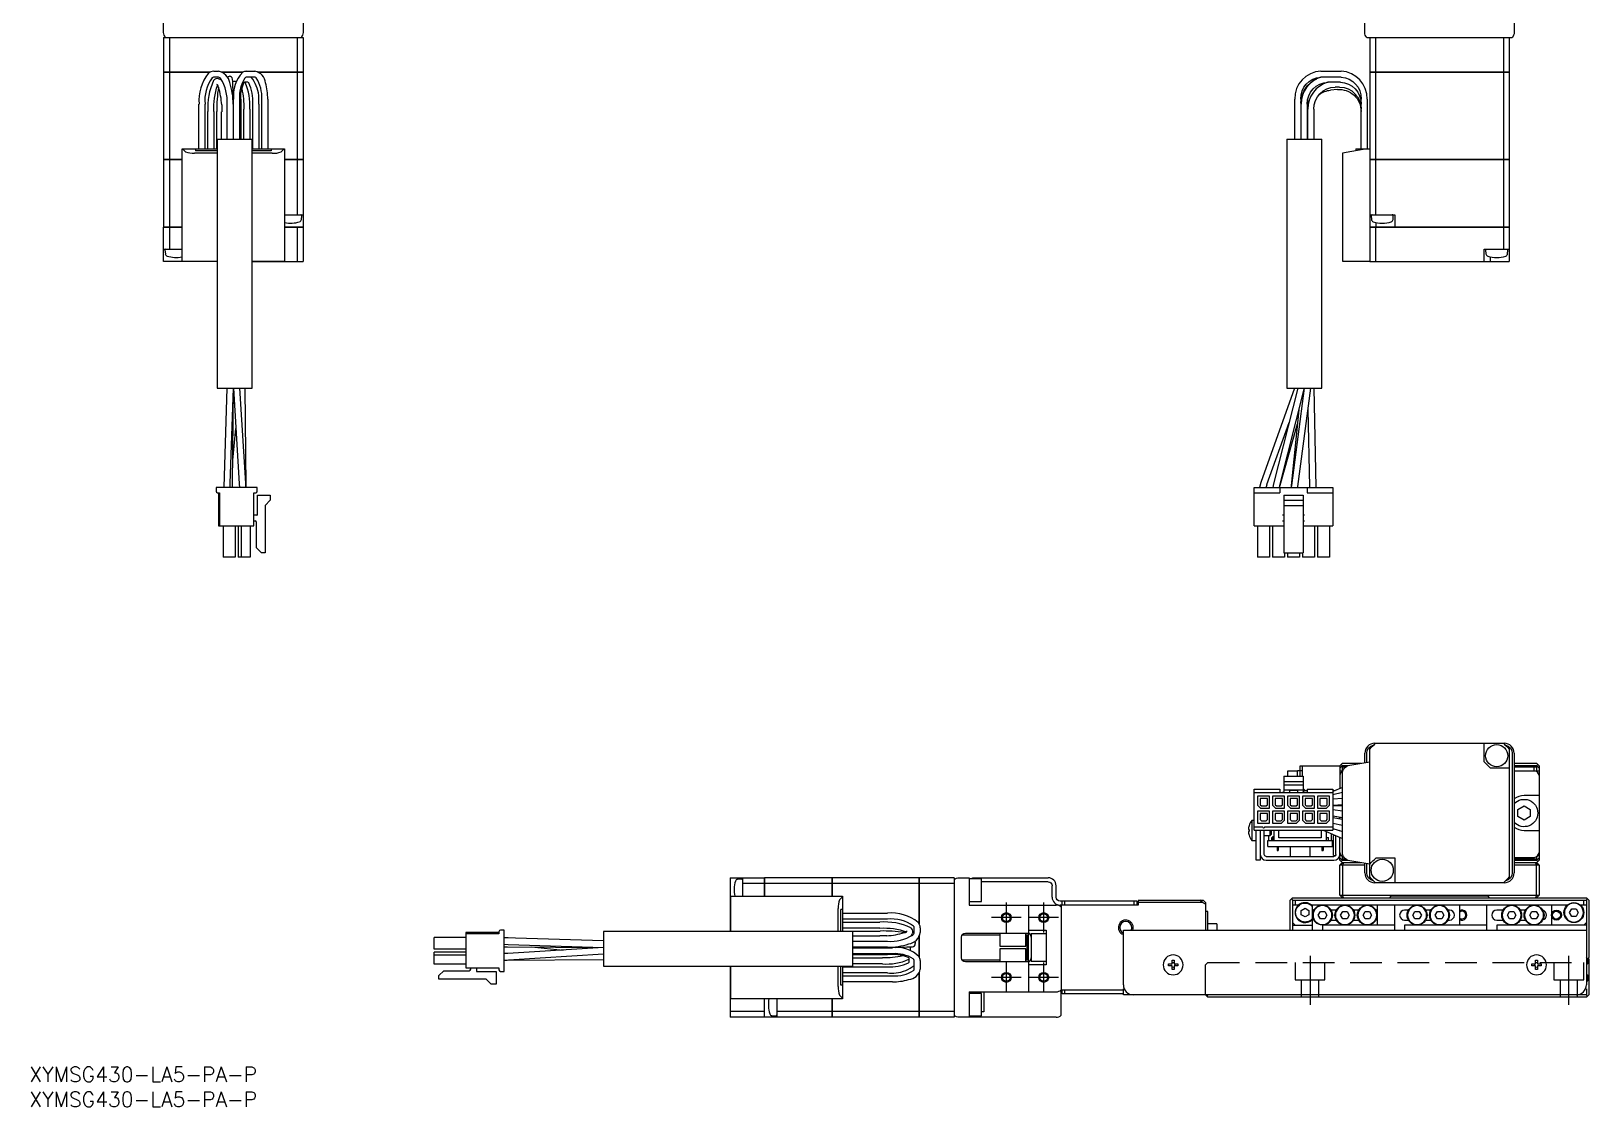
# Model space of a CAD drawing. Extents: x 0 to 695, y -8 to 427.
# Drawn here: x 0.4 to 313.3, y -8 to 208 of the extents above; entities that cross this region are included whole.
import ezdxf

# ---------------------------------------------------------------- set-up
doc = ezdxf.new("R2010")
doc.units = 0
doc.header["$LTSCALE"] = 0.5
doc.linetypes.add('CENTER', pattern=[50.8, 31.75, -6.35, 6.35, -6.35])
doc.linetypes.add('DASHED', pattern=[19.05, 12.7, -6.35])
for name, color, linetype in [('MSM_CENTER', 1, 'CENTER'), ('MSM_CONTINUOUS', 7, 'CONTINUOUS'), ('MSM_DASHED', 4, 'DASHED'), ('MSM_NARROW', 5, 'CONTINUOUS'), ('MSM_PART_NUMBER', 7, 'CONTINUOUS')]:
    doc.layers.add(name, color=color, linetype=linetype)
doc.styles.get("Standard").update_dxf_attribs({"font": 'txt.shx', "height": 1, "bigfont": 'bigfont.shx'})

msp = doc.modelspace()

# ---------------------------------------------------------------- linework, layer by layer
at = {"layer": 'MSM_CENTER'}
for p, q in [((196.27, 27), (196.27, 33)), ((203.77, 27), (203.77, 33)), ((199.27, 30), (193.27, 30)), ((206.77, 30), (200.77, 30)), ((257.27, 22.3), (257.27, 12.5)), ((309.27, 12.5), (309.27, 22.3)), ((196.27, 15), (196.27, 21)), ((203.77, 15), (203.77, 21)), ((199.27, 18), (193.27, 18)), ((206.77, 18), (200.77, 18))]:
    msp.add_line(p, q, dxfattribs=at)
at = {"layer": 'MSM_CONTINUOUS'}
for p, q in [((27, 207.74), (27, 227.24)), ((268.27, 207.74), (268.27, 221.74)), ((298.27, 221.74), (298.27, 207.74)), ((55, 209.74), (55, 207.74)), ((27, 206.74), (27, 199.75)), ((27, 206.74), (55, 206.74)), ((28.15, 206.74), (28.15, 199.75)), ((53.85, 206.74), (53.85, 199.75)), ((55, 206.74), (55, 199.75)), ((268.66, 206.74), (297.89, 206.74)), ((269.27, 206.74), (269.27, 199.75)), ((270.43, 206.74), (270.43, 199.75)), ((296.12, 206.74), (296.12, 199.75)), ((297.27, 206.74), (297.27, 199.75)), ((36.29, 199.75), (27, 199.75)), ((27, 199.74), (27, 182.25)), ((27, 199.74), (36.27, 199.74)), ((27.01, 199.74), (27.01, 199.75)), ((28.15, 199.74), (28.15, 182.25)), ((28.16, 199.74), (28.16, 199.75)), ((37.05, 199.94), (38, 199.94)), ((38.02, 198.74), (37.05, 198.74)), ((37.83, 197.22), (37.67, 197.28)), ((38.04, 198.42), (38.08, 198.41)), ((38.08, 198.41), (38.28, 198.34)), ((42.9, 199.75), (38.65, 199.75)), ((38.68, 199.74), (42.88, 199.74)), ((39.83, 198.79), (40.01, 198.91)), ((40.01, 198.91), (40.21, 198.94)), ((40.87, 197.94), (40.92, 197.94)), ((40.92, 197.94), (41.33, 197.94)), ((41.33, 197.94), (41.36, 197.94)), ((41.36, 197.94), (41.59, 197.89)), ((43.94, 197.74), (43.21, 197.74)), ((43.6, 199.94), (45.35, 199.94)), ((45.35, 198.74), (43.6, 198.74)), ((55, 199.75), (45.95, 199.75)), ((45.97, 199.74), (55, 199.74)), ((53.85, 199.74), (53.85, 199.75)), ((53.85, 199.74), (53.85, 182.25)), ((54.99, 199.74), (54.99, 199.75)), ((55, 199.74), (55, 182.25)), ((259.43, 199.94), (263.52, 199.94)), ((263.52, 198.74), (259.43, 198.74)), ((259.43, 198.73), (259.46, 198.74)), ((263.36, 197.74), (260.88, 197.74)), ((269.27, 199.75), (297.27, 199.75)), ((297.27, 199.74), (269.27, 199.74)), ((269.27, 199.74), (269.27, 161.74)), ((269.28, 199.74), (269.28, 199.75)), ((270.43, 199.74), (270.43, 199.75)), ((270.43, 199.74), (270.43, 182.25)), ((296.11, 199.74), (296.11, 199.75)), ((296.12, 199.74), (296.12, 182.25)), ((297.26, 199.74), (297.26, 199.75)), ((297.27, 199.74), (297.27, 182.25)), ((41.05, 186.34), (41.05, 194.34)), ((42.25, 194.34), (42.25, 186.34)), ((42.43, 195.4), (42.5, 193.34)), ((46.7, 184.34), (46.7, 194.34)), ((47.9, 194.34), (47.9, 184.34)), ((254.22, 186.34), (254.22, 194.34)), ((255.42, 194.34), (255.42, 186.34)), ((256.88, 194.06), (256.72, 192.84)), ((256.82, 193.34), (256.88, 194.06)), ((256.88, 194.06), (256.88, 194.08)), ((256.88, 194.08), (256.88, 194.06)), ((262.76, 196.27), (261.37, 196.15)), ((263.21, 196.74), (262.33, 196.74)), ((267.52, 184.34), (267.52, 194.34)), ((268.72, 194.34), (268.72, 184.34)), ((34.1, 184.34), (34.1, 193.34)), ((35.3, 193.34), (35.3, 184.34)), ((35.9, 184.34), (35.9, 191.86)), ((37.1, 191.86), (37.1, 184.34)), ((37.7, 184.34), (37.7, 191.89)), ((38.65, 186.34), (38.65, 191.79)), ((39.75, 186.34), (39.75, 193.34)), ((40.95, 193.34), (40.95, 186.34)), ((42.5, 193.34), (42.5, 186.34)), ((43.1, 186.34), (43.1, 192.34)), ((44.3, 192.34), (44.3, 186.34)), ((44.9, 184.34), (44.9, 193.34)), ((46.1, 193.34), (46.1, 184.34)), ((255.52, 186.34), (255.52, 193.34)), ((256.72, 193.34), (256.72, 186.34)), ((256.82, 186.34), (256.82, 193.34)), ((258.02, 192.34), (258.02, 186.34)), ((267.52, 191.86), (267.52, 192.1)), ((37.77, 186.34), (44.77, 186.34)), ((37.77, 186.34), (37.77, 136.34)), ((44.77, 136.34), (44.77, 186.34)), ((252.62, 186.34), (259.62, 186.34)), ((252.62, 186.34), (252.62, 136.34)), ((259.62, 136.34), (259.62, 186.34)), ((27, 182.25), (30.7, 182.25)), ((27, 182.24), (27, 168.64)), ((30.7, 182.24), (27, 182.24)), ((27.01, 182.24), (27.01, 182.25)), ((28.15, 182.24), (28.15, 168.64)), ((28.16, 182.24), (28.16, 182.25)), ((30.7, 161.84), (30.7, 184.34)), ((30.7, 184.34), (37.77, 184.34)), ((31.41, 183.74), (30.81, 184.34)), ((37.77, 183.48), (33.18, 183.48)), ((33.4, 184.34), (33.4, 183.96)), ((37.77, 183.96), (33.4, 183.96)), ((44.77, 184.34), (51.3, 184.34)), ((48.6, 183.96), (44.77, 183.96)), ((48.82, 183.48), (44.77, 183.48)), ((48.6, 184.34), (48.6, 183.96)), ((51.19, 184.34), (50.59, 183.74)), ((51.3, 184.34), (51.3, 161.84)), ((51.3, 182.25), (55, 182.25)), ((55, 182.24), (51.3, 182.24)), ((53.85, 182.24), (53.85, 182.25)), ((53.85, 182.24), (53.85, 171.14)), ((54.99, 182.24), (54.99, 182.25)), ((55, 182.24), (55, 168.64)), ((268.67, 184.34), (263.77, 183.48)), ((263.77, 183.48), (263.77, 161.84)), ((266.47, 184.34), (266.47, 183.96)), ((266.47, 184.34), (269.27, 184.34)), ((269.27, 182.25), (297.27, 182.25)), ((297.27, 182.24), (269.27, 182.24)), ((269.28, 182.24), (269.28, 182.25)), ((270.43, 182.24), (270.43, 182.25)), ((270.43, 182.24), (270.43, 171.14)), ((296.11, 182.24), (296.11, 182.25)), ((296.12, 182.24), (296.12, 168.64)), ((297.26, 182.24), (297.26, 182.25)), ((297.27, 182.24), (297.27, 168.64)), ((51.3, 171.14), (55, 171.14)), ((54.66, 170.16), (54.73, 170.93)), ((269.27, 171.14), (274.27, 171.14)), ((269.54, 170.93), (269.61, 170.16)), ((270.52, 168.64), (270.52, 169.58)), ((273.94, 170.16), (274, 170.93)), ((274.27, 171.14), (274.27, 168.64)), ((27, 168.64), (30.7, 168.64)), ((30.7, 168.63), (27, 168.63)), ((27, 161.74), (27, 168.63)), ((27.01, 168.64), (27.01, 168.63)), ((28.15, 168.63), (28.15, 164.24)), ((28.16, 168.64), (28.16, 168.63)), ((51.3, 168.64), (55, 168.64)), ((55, 168.63), (51.3, 168.63)), ((53.85, 168.64), (53.85, 168.63)), ((53.85, 168.63), (53.85, 161.74)), ((54.99, 168.64), (54.99, 168.63)), ((55, 168.63), (55, 161.74)), ((269.27, 168.64), (297.27, 168.64)), ((297.27, 168.63), (269.27, 168.63)), ((269.28, 168.64), (269.28, 168.63)), ((270.43, 168.64), (270.43, 168.63)), ((270.43, 168.63), (270.43, 161.74)), ((296.11, 168.64), (296.11, 168.63)), ((296.12, 168.63), (296.12, 164.24)), ((297.26, 168.64), (297.26, 168.63)), ((297.27, 168.63), (297.27, 161.74)), ((27, 164.24), (30.7, 164.24)), ((27.27, 164.04), (27.34, 163.27)), ((292.27, 161.74), (292.27, 164.24)), ((292.27, 164.24), (297.27, 164.24)), ((292.54, 164.04), (292.61, 163.27)), ((296.94, 163.27), (297, 164.04)), ((37.77, 161.74), (27, 161.74)), ((30.7, 161.84), (37.77, 161.84)), ((30.75, 161.84), (30.75, 161.74)), ((44.77, 161.84), (51.3, 161.84)), ((44.77, 161.74), (55, 161.74)), ((263.77, 161.84), (269.27, 161.84)), ((269.27, 161.74), (297.27, 161.74)), ((293.52, 161.74), (293.52, 162.69)), ((37.77, 136.34), (44.77, 136.34)), ((39.7, 136.34), (39.06, 116.46)), ((40.38, 117.14), (41, 136.34)), ((40.86, 117.01), (41, 136.33)), ((41, 136.33), (42.2, 117.13)), ((43.5, 117.21), (42.3, 136.34)), ((43.55, 116.68), (43.4, 136.34)), ((254.13, 136.34), (247.4, 117.38)), ((254.8, 136.34), (249.95, 117.11)), ((251.21, 116.79), (256.09, 136.13)), ((252.62, 136.34), (259.62, 136.34)), ((256.12, 136.34), (253.52, 116.76)), ((254.81, 116.59), (257.43, 136.34)), ((258.47, 116.45), (258.07, 136.34)), ((255.03, 131.93), (253.51, 116.75)), ((256.86, 132.04), (257.17, 116.5)), ((248.62, 116.94), (253.05, 129.42)), ((251.24, 116.84), (254.75, 129.16)), ((40.89, 121.87), (41.51, 128.19)), ((37.53, 116.34), (37.53, 115.62)), ((45.81, 116.34), (37.53, 116.34)), ((39.06, 116.46), (39.05, 116.34)), ((39.08, 117.18), (39.06, 116.34)), ((40.36, 116.34), (40.38, 117.14)), ((40.85, 116.34), (40.86, 117.01)), ((42.2, 117.13), (42.24, 116.34)), ((43.54, 116.34), (43.5, 117.21)), ((43.55, 116.34), (43.55, 116.95)), ((43.55, 116.34), (43.55, 116.68)), ((45.81, 115.62), (45.81, 116.34)), ((246.02, 116.34), (261.87, 116.34)), ((246.02, 108.69), (246.02, 116.34)), ((247.4, 117.38), (247.14, 116.34)), ((247.4, 117.38), (247.14, 116.34)), ((248.46, 116.34), (248.63, 116.95)), ((249.95, 117.11), (249.81, 116.34)), ((251.12, 116.34), (251.21, 116.79)), ((251.13, 116.34), (251.24, 116.84)), ((251.22, 116.34), (251.22, 115.32)), ((253.52, 116.76), (253.48, 116.34)), ((253.51, 116.75), (253.48, 116.34)), ((254.79, 116.34), (254.81, 116.59)), ((256.68, 116.34), (256.68, 115.32)), ((257.17, 116.5), (257.17, 116.34)), ((258.47, 116.34), (258.47, 116.52)), ((258.47, 116.34), (258.47, 116.45)), ((261.87, 116.34), (261.87, 108.69)), ((37.83, 115.32), (38.24, 115.32)), ((37.99, 115.32), (37.99, 108.69)), ((38.24, 115.32), (38.24, 108.69)), ((45.1, 115.32), (45.51, 115.32)), ((45.1, 108.69), (45.1, 115.32)), ((45.85, 110.94), (45.85, 114.79)), ((45.85, 114.79), (48.38, 114.79)), ((48.38, 113.79), (47.36, 112.77)), ((47.36, 112.77), (47.36, 103.23)), ((48.38, 114.79), (48.38, 113.79)), ((246.02, 115.32), (251.22, 115.32)), ((252.02, 114.79), (255.88, 114.79)), ((252.02, 114.79), (252.02, 103.23)), ((252.02, 113.79), (255.88, 113.79)), ((252.02, 112.77), (255.88, 112.77)), ((255.88, 114.79), (255.88, 103.23)), ((256.68, 115.32), (261.87, 115.32)), ((45.7, 110.79), (45.1, 110.79)), ((45.1, 109.64), (45.38, 109.64)), ((252.02, 110.79), (251.77, 110.79)), ((251.77, 109.64), (252.02, 109.64)), ((256.13, 110.79), (255.88, 110.79)), ((255.88, 109.64), (256.13, 109.64)), ((37.99, 108.69), (45.1, 108.69)), ((38.97, 108.69), (38.97, 102.34)), ((41.37, 108.69), (41.37, 102.34)), ((41.97, 108.69), (41.97, 102.34)), ((42.57, 108.69), (42.57, 102.34)), ((44.37, 108.69), (44.37, 102.34)), ((45.66, 104.23), (45.66, 109.36)), ((246.02, 108.69), (252.02, 108.69)), ((246.75, 108.69), (246.75, 102.34)), ((249.15, 108.69), (249.15, 102.34)), ((249.75, 108.69), (249.75, 102.34)), ((255.88, 108.69), (261.87, 108.69)), ((258.15, 108.69), (258.15, 102.34)), ((258.75, 108.69), (258.75, 102.34)), ((261.15, 108.69), (261.15, 102.34)), ((46.66, 103.23), (45.66, 104.23)), ((41.37, 102.34), (38.97, 102.34)), ((44.37, 102.34), (41.97, 102.34)), ((47.36, 103.23), (46.66, 103.23)), ((249.15, 102.34), (246.75, 102.34)), ((252.15, 102.34), (249.75, 102.34)), ((252.02, 103.23), (255.88, 103.23)), ((252.15, 103.23), (252.15, 102.34)), ((252.75, 103.23), (252.75, 102.34)), ((255.15, 102.34), (252.75, 102.34)), ((255.15, 103.23), (255.15, 102.34)), ((255.75, 103.23), (255.75, 102.34)), ((258.15, 102.34), (255.75, 102.34)), ((261.15, 102.34), (258.75, 102.34)), ((268.27, 61.12), (268.27, 63)), ((268.66, 61.19), (268.66, 63)), ((269.27, 38.15), (269.27, 63.85)), ((270.27, 65), (296.27, 65)), ((292.27, 61.25), (292.27, 65)), ((297.27, 63.85), (297.27, 38.15)), ((297.89, 63), (297.89, 39)), ((298.27, 63), (298.27, 39)), ((254.77, 58.38), (254.77, 59.5)), ((254.77, 58.38), (254.77, 59.5)), ((255.27, 59.5), (254.77, 59.5)), ((255.27, 58.38), (255.27, 60.5)), ((255.27, 60.5), (263.27, 60.5)), ((255.77, 59.5), (255.27, 59.5)), ((255.77, 58.38), (255.77, 60.5)), ((263.27, 60.5), (263.77, 61)), ((263.27, 60.5), (263.27, 55.89)), ((263.77, 60.5), (263.27, 60)), ((263.27, 59.5), (263.91, 59.5)), ((263.52, 60.75), (263.77, 60.5)), ((263.77, 61), (267.57, 61)), ((264.93, 60.5), (263.77, 60.5)), ((263.77, 59.5), (263.77, 60.3)), ((263.77, 60.3), (264.55, 60.3)), ((264.27, 60.3), (264.27, 60.06)), ((265.26, 60.59), (269.27, 61.3)), ((297.27, 60), (293.52, 60)), ((298.27, 61), (302.77, 61)), ((302.77, 60.5), (298.27, 60.5)), ((298.27, 60.3), (302.77, 60.3)), ((298.27, 59.5), (302.27, 59.5)), ((302.27, 59.5), (302.27, 60.3)), ((302.27, 59.5), (303.27, 59.5)), ((302.77, 61), (303.27, 60.5)), ((302.77, 60.5), (303.02, 60.75)), ((303.27, 60), (302.77, 60.5)), ((302.77, 60.3), (302.77, 59.5)), ((303.27, 60.5), (303.27, 41.5)), ((252.02, 58.38), (252.02, 55.35)), ((252.02, 58.38), (255.88, 58.38)), ((252.02, 57.36), (255.88, 57.36)), ((252.02, 56.66), (255.88, 56.66)), ((252.77, 59.4), (252.77, 58.38)), ((254.77, 59.4), (252.77, 59.4)), ((255.88, 58.38), (255.88, 55.35)), ((263.77, 43.18), (263.77, 58.82)), ((246.02, 47.53), (246.02, 55.81)), ((246.02, 55.81), (251.22, 55.81)), ((246.02, 55.1), (261.87, 55.1)), ((246.75, 54.37), (246.75, 52.57)), ((249.15, 54.37), (246.75, 54.37)), ((247.27, 53.92), (247.27, 52.67)), ((248.74, 53.92), (247.27, 53.92)), ((248.74, 52.67), (248.74, 53.92)), ((249.15, 51.97), (249.15, 54.37)), ((249.75, 54.37), (249.75, 52.57)), ((252.15, 54.37), (249.75, 54.37)), ((250.27, 53.92), (250.27, 52.67)), ((251.74, 53.92), (250.27, 53.92)), ((251.22, 55.81), (251.22, 55.1)), ((251.74, 52.67), (251.74, 53.92)), ((252.02, 55.66), (255.88, 55.66)), ((252.15, 51.97), (252.15, 54.37)), ((252.75, 54.37), (252.75, 52.57)), ((255.15, 54.37), (252.75, 54.37)), ((253.13, 55.66), (253.13, 55.1)), ((253.13, 55.6), (254.77, 55.6)), ((253.27, 53.92), (253.27, 52.67)), ((254.74, 53.92), (253.27, 53.92)), ((254.74, 52.67), (254.74, 53.92)), ((254.77, 55.5), (254.77, 55.66)), ((254.77, 55.5), (254.77, 55.66)), ((254.77, 55.5), (254.78, 55.5)), ((254.78, 55.66), (254.78, 55.1)), ((255.15, 51.97), (255.15, 54.37)), ((255.75, 54.37), (255.75, 52.57)), ((258.15, 54.37), (255.75, 54.37)), ((256.27, 55.5), (255.88, 55.89)), ((255.88, 55.5), (256.68, 55.5)), ((256.27, 53.92), (256.27, 52.67)), ((257.74, 53.92), (256.27, 53.92)), ((256.68, 55.81), (256.68, 55.1)), ((256.68, 55.81), (261.87, 55.81)), ((257.74, 52.67), (257.74, 53.92)), ((258.15, 51.97), (258.15, 54.37)), ((258.75, 54.37), (258.75, 51.97)), ((261.15, 54.37), (258.75, 54.37)), ((259.27, 53.92), (259.27, 52.67)), ((260.74, 53.92), (259.27, 53.92)), ((260.74, 52.67), (260.74, 53.92)), ((261.15, 52.57), (261.15, 54.37)), ((263.77, 56.1), (261.87, 55.3)), ((261.87, 55.81), (261.87, 47.53)), ((261.87, 55.5), (262.35, 55.5)), ((261.87, 54.75), (263.77, 55.17)), ((263.77, 53.94), (261.87, 53.78)), ((303.27, 54.5), (300.27, 54.5)), ((246.75, 52.57), (247.35, 51.97)), ((246.75, 51.37), (246.75, 48.97)), ((249.15, 51.37), (246.75, 51.37)), ((247.27, 52.67), (247.52, 52.42)), ((247.27, 50.92), (247.27, 49.67)), ((248.74, 50.92), (247.27, 50.92)), ((247.35, 51.97), (249.15, 51.97)), ((247.52, 52.42), (248.49, 52.42)), ((248.49, 52.42), (248.74, 52.67)), ((248.74, 49.67), (248.74, 50.92)), ((249.15, 48.97), (249.15, 51.37)), ((249.75, 52.57), (250.35, 51.97)), ((249.75, 51.37), (249.75, 48.97)), ((252.15, 51.37), (249.75, 51.37)), ((250.27, 52.67), (250.52, 52.42)), ((250.27, 50.92), (250.27, 49.67)), ((251.74, 50.92), (250.27, 50.92)), ((250.35, 51.97), (252.15, 51.97)), ((250.52, 52.42), (251.49, 52.42)), ((251.49, 52.42), (251.74, 52.67)), ((251.74, 49.67), (251.74, 50.92)), ((252.15, 49.57), (252.15, 51.37)), ((252.75, 52.57), (253.35, 51.97)), ((252.75, 51.37), (252.75, 48.97)), ((255.15, 51.37), (252.75, 51.37)), ((253.27, 52.67), (253.52, 52.42)), ((253.27, 50.92), (253.27, 49.67)), ((254.74, 50.92), (253.27, 50.92)), ((253.35, 51.97), (255.15, 51.97)), ((253.52, 52.42), (254.49, 52.42)), ((254.49, 52.42), (254.74, 52.67)), ((254.74, 49.67), (254.74, 50.92)), ((255.15, 49.57), (255.15, 51.37)), ((255.75, 52.57), (256.35, 51.97)), ((255.75, 51.37), (255.75, 49.57)), ((258.15, 51.37), (255.75, 51.37)), ((256.27, 52.67), (256.52, 52.42)), ((256.27, 50.92), (256.27, 49.67)), ((257.74, 50.92), (256.27, 50.92)), ((256.35, 51.97), (258.15, 51.97)), ((256.52, 52.42), (257.49, 52.42)), ((257.49, 52.42), (257.74, 52.67)), ((257.74, 49.67), (257.74, 50.92)), ((258.15, 48.97), (258.15, 51.37)), ((258.75, 51.97), (260.55, 51.97)), ((261.15, 51.37), (258.75, 51.37)), ((258.75, 51.37), (258.75, 48.97)), ((259.27, 52.67), (259.52, 52.42)), ((259.27, 50.92), (259.27, 49.67)), ((260.74, 50.92), (259.27, 50.92)), ((259.52, 52.42), (260.49, 52.42)), ((260.49, 52.42), (260.74, 52.67)), ((261.15, 52.57), (260.55, 51.97)), ((260.74, 49.67), (260.74, 50.92)), ((261.15, 49.57), (261.15, 51.37)), ((261.87, 52.57), (263.77, 52.73)), ((263.77, 52.41), (261.87, 52.37)), ((263.77, 51.34), (261.87, 51.61)), ((261.87, 50.4), (263.77, 50.12)), ((261.87, 50.11), (263.77, 49.74)), ((263.27, 52.4), (263.27, 52.69)), ((263.27, 49.84), (263.27, 50.2)), ((299.02, 51.72), (300.27, 52.44)), ((299.02, 50.28), (299.02, 51.72)), ((300.27, 49.56), (299.02, 50.28)), ((300.27, 52.44), (301.52, 51.72)), ((301.52, 50.28), (300.27, 49.56)), ((301.52, 51.72), (301.52, 50.28)), ((244.89, 47.7), (245.02, 47.7)), ((245.02, 47.3), (244.89, 47.3)), ((245.02, 48.45), (245.02, 48.43)), ((245.02, 47.7), (245.02, 47.3)), ((245.58, 49.5), (245.58, 45.5)), ((246.02, 49.5), (245.58, 49.5)), ((246.02, 48.24), (247.8, 48.24)), ((246.02, 47.53), (261.87, 47.53)), ((246.47, 41.5), (246.47, 47.53)), ((246.75, 48.97), (249.15, 48.97)), ((247.27, 49.67), (247.52, 49.42)), ((247.27, 47.53), (247.27, 41.5)), ((247.52, 49.42), (248.49, 49.42)), ((247.8, 48.14), (247.8, 48.24)), ((248.07, 42.7), (248.07, 47.53)), ((248.1, 48.24), (261.87, 48.24)), ((248.1, 48.24), (248.1, 48.14)), ((248.49, 49.42), (248.74, 49.67)), ((249.27, 46.5), (249.27, 47.53)), ((249.47, 47.53), (249.47, 46.7)), ((249.75, 48.97), (251.55, 48.97)), ((250.02, 47.53), (250.02, 45.5)), ((250.27, 49.67), (250.52, 49.42)), ((250.52, 49.42), (251.49, 49.42)), ((251.02, 46), (251.02, 47.53)), ((251.49, 49.42), (251.74, 49.67)), ((251.55, 48.97), (252.15, 49.57)), ((252.75, 48.97), (254.55, 48.97)), ((253.27, 49.67), (253.52, 49.42)), ((253.52, 49.42), (254.49, 49.42)), ((254.49, 49.42), (254.74, 49.67)), ((254.55, 48.97), (255.15, 49.57)), ((256.35, 48.97), (255.75, 49.57)), ((256.27, 49.67), (256.52, 49.42)), ((256.35, 48.97), (258.15, 48.97)), ((256.52, 49.42), (257.49, 49.42)), ((257.49, 49.42), (257.74, 49.67)), ((258.75, 48.97), (260.55, 48.97)), ((259.27, 49.67), (259.52, 49.42)), ((259.52, 49.42), (260.49, 49.42)), ((259.52, 47.53), (259.52, 46)), ((259.92, 47.53), (263.77, 45.9)), ((260.49, 49.42), (260.74, 49.67)), ((260.52, 47.28), (260.52, 45.5)), ((260.55, 48.97), (261.15, 49.57)), ((263.77, 48.52), (261.87, 48.89)), ((261.87, 47.88), (263.77, 47.27)), ((263.76, 47.21), (263.14, 47.47)), ((263.27, 47.43), (263.27, 47.41)), ((300.27, 47.5), (303.27, 47.5)), ((245.02, 46.57), (245.02, 46.55)), ((245.58, 45.5), (246.47, 45.5)), ((248.07, 46.5), (249.27, 46.5)), ((248.77, 45.5), (261.77, 45.5)), ((248.77, 44.3), (248.77, 45.5)), ((248.77, 44.3), (261.77, 44.3)), ((249.02, 45.5), (249.02, 46.5)), ((249.27, 46.5), (249.47, 46.7)), ((249.57, 45.5), (249.57, 46.05)), ((249.57, 46.05), (249.79, 46.05)), ((249.79, 46.3), (250.02, 46.3)), ((249.79, 45.5), (249.79, 46.3)), ((250.65, 44.3), (250.65, 43.5)), ((250.9, 44.3), (250.9, 43.5)), ((259.52, 46), (251.02, 46)), ((253.27, 44.3), (253.27, 42.3)), ((257.27, 42.3), (257.27, 44.3)), ((259.65, 44.3), (259.65, 43.5)), ((259.9, 44.3), (259.9, 43.5)), ((260.52, 46.05), (260.98, 46.05)), ((260.98, 45.5), (260.98, 46.05)), ((261.52, 46.85), (261.52, 45.5)), ((261.77, 44.3), (261.77, 45.5)), ((261.97, 42.5), (261.97, 46.5)), ((262.35, 46.5), (261.97, 46.5)), ((262.47, 42.7), (262.47, 46.45)), ((263.27, 41.5), (263.27, 46.11)), ((247.27, 41.5), (246.47, 41.5)), ((248.47, 42.3), (262.07, 42.3)), ((248.47, 41.5), (262.07, 41.5)), ((250.65, 43.5), (250.9, 43.5)), ((259.65, 43.5), (259.9, 43.5)), ((261.97, 42.5), (262.42, 42.5)), ((263.27, 42.5), (263.47, 42.5)), ((263.27, 42), (263.77, 41.5)), ((263.77, 41), (263.27, 41.5)), ((263.77, 41), (263.27, 40.5)), ((263.77, 41.5), (263.52, 41.25)), ((263.77, 41.7), (263.77, 42.23)), ((264.55, 41.7), (263.77, 41.7)), ((263.77, 41.5), (264.93, 41.5)), ((267.57, 41), (263.77, 41)), ((263.98, 41), (263.77, 40.5)), ((264.27, 41.94), (264.27, 41.7)), ((269.27, 40.7), (265.26, 41.41)), ((268.27, 39), (268.27, 40.88)), ((268.66, 39), (268.66, 40.81)), ((270.52, 42), (274.27, 42)), ((274.27, 42), (274.27, 37)), ((298.27, 42.1), (302.27, 42.1)), ((302.77, 41.7), (298.27, 41.7)), ((298.27, 41.5), (302.77, 41.5)), ((302.77, 41), (298.27, 41)), ((302.27, 41.7), (302.27, 42.1)), ((302.57, 41), (302.77, 40.5)), ((302.77, 42.23), (302.77, 41.7)), ((302.77, 41.5), (303.27, 42)), ((303.02, 41.25), (302.77, 41.5)), ((303.27, 41.5), (302.77, 41)), ((303.27, 40.5), (302.77, 41)), ((303.07, 42.5), (303.27, 42.5)), ((140.77, 38), (140.77, 27.23)), ((140.77, 38), (147.66, 38)), ((143.07, 37.73), (142.3, 37.66)), ((143.27, 38), (143.27, 34.3)), ((147.66, 34.3), (147.66, 38)), ((147.67, 37.99), (147.66, 37.99)), ((147.67, 38), (147.67, 34.3)), ((161.27, 38), (147.67, 38)), ((161.27, 34.3), (161.27, 38)), ((161.27, 37.99), (161.28, 37.99)), ((161.28, 38), (161.28, 34.3)), ((178.77, 38), (161.28, 38)), ((178.77, 38), (178.77, 28.73)), ((178.77, 37.99), (178.78, 37.99)), ((185.77, 38), (178.78, 38)), ((178.78, 28.71), (178.78, 38)), ((185.77, 38), (185.77, 10)), ((186.77, 38), (188.77, 38)), ((188.77, 38), (188.77, 32.5)), ((191.27, 37.75), (188.77, 37.75)), ((189.47, 37.75), (189.47, 38)), ((189.47, 38), (204.67, 38)), ((189.97, 38), (189.97, 37.75)), ((191.27, 33.25), (191.27, 37.75)), ((268.27, 40.5), (263.27, 40.5)), ((263.27, 34.5), (263.27, 40.5)), ((263.77, 40.5), (263.77, 34.5)), ((303.27, 40.5), (298.27, 40.5)), ((302.77, 34.5), (302.77, 40.5)), ((303.27, 40.5), (303.27, 34.5)), ((147.66, 36.85), (143.27, 36.85)), ((147.67, 36.84), (147.66, 36.84)), ((161.27, 36.85), (147.67, 36.85)), ((161.27, 36.84), (161.28, 36.84)), ((178.77, 36.85), (161.28, 36.85)), ((178.77, 36.84), (178.78, 36.84)), ((185.77, 36.85), (178.78, 36.85)), ((204.67, 37.2), (191.27, 37.2)), ((205.47, 34.1), (205.47, 36.4)), ((206.27, 34.1), (206.27, 36.4)), ((263.27, 34.5), (263.77, 34)), ((263.27, 34.5), (303.27, 34.5)), ((263.98, 34), (263.77, 34.5)), ((296.27, 37), (270.27, 37)), ((302.77, 34.5), (302.57, 34)), ((303.27, 34.5), (302.77, 34)), ((140.87, 34.25), (140.77, 34.25)), ((140.87, 34.3), (140.87, 27.23)), ((140.87, 34.3), (163.37, 34.3)), ((162.51, 27.23), (162.51, 31.82)), ((162.77, 33.59), (163.37, 34.19)), ((162.99, 27.23), (162.99, 31.6)), ((163.37, 31.6), (162.99, 31.6)), ((163.37, 34.3), (163.37, 27.23)), ((188.77, 33.25), (191.27, 33.25)), ((188.77, 32.5), (206.27, 32.5)), ((200.77, 26.87), (200.77, 32.5)), ((222.47, 33.3), (207.07, 33.3)), ((222.77, 32.5), (207.07, 32.5)), ((207.27, 32.5), (207.27, 15.5)), ((207.47, 32.5), (207.47, 33.3)), ((207.97, 33.3), (207.97, 32.5)), ((221.97, 32.5), (221.97, 33.3)), ((222.47, 33.3), (222.47, 32.5)), ((222.77, 33.5), (222.77, 32.5)), ((222.77, 33.5), (235.77, 33.5)), ((235.66, 33), (222.77, 33)), ((235.66, 33), (235.16, 33.5)), ((236.27, 32.69), (235.66, 33)), ((235.77, 33.5), (236.27, 33)), ((236.27, 33), (236.27, 27.5)), ((253.27, 33.5), (253.77, 34)), ((253.27, 27.5), (253.27, 33.5)), ((253.52, 33.75), (253.77, 33.5)), ((253.77, 34), (312.77, 34)), ((253.77, 33.5), (312.77, 33.5)), ((253.77, 33.5), (253.77, 27.5)), ((254.95, 32.5), (253.77, 32.5)), ((254.27, 33.5), (254.27, 32.5)), ((255.52, 31.43), (256.27, 31.87)), ((255.52, 30.57), (255.52, 31.43)), ((256.27, 31.87), (257.02, 31.43)), ((257.02, 31.43), (257.02, 30.57)), ((308.95, 32.5), (257.6, 32.5)), ((257.77, 27.5), (257.77, 32.5)), ((262.54, 31.5), (261.51, 31.5)), ((267.04, 31.5), (266.01, 31.5)), ((270.77, 32.5), (270.77, 28.5)), ((273.27, 34), (273.57, 34.3)), ((292.97, 34.3), (273.57, 34.3)), ((274.27, 27.5), (274.27, 32.5)), ((277.04, 31.5), (276.27, 31.5)), ((281.54, 31.5), (280.51, 31.5)), ((285.27, 31.5), (285.01, 31.5)), ((287.27, 32.5), (287.27, 28.5)), ((292.77, 27.5), (292.77, 32.5)), ((292.97, 34.3), (293.27, 34)), ((296.04, 31.5), (294.77, 31.5)), ((300.54, 31.5), (299.51, 31.5)), ((305.77, 32.5), (305.77, 28.5)), ((309.41, 31), (309.84, 31.75)), ((309.84, 31.75), (310.71, 31.75)), ((310.71, 31.75), (311.14, 31)), ((312.77, 32.5), (311.6, 32.5)), ((312.27, 32.5), (312.27, 33.5)), ((313.27, 33.5), (312.77, 34)), ((312.77, 33.5), (313.02, 33.75)), ((312.77, 33.5), (312.77, 16.5)), ((313.27, 33.5), (313.27, 22)), ((163.37, 30.9), (172.37, 30.9)), ((172.37, 29.7), (163.37, 29.7)), ((163.37, 29.1), (170.89, 29.1)), ((236.77, 31.25), (236.27, 31.25)), ((236.77, 27.5), (236.77, 31.25)), ((238.57, 28.75), (236.77, 28.75)), ((238.57, 28.75), (238.57, 27.5)), ((254.27, 28.5), (253.77, 29)), ((253.77, 28.5), (257.77, 28.5)), ((256.27, 30.13), (255.52, 30.57)), ((257.02, 30.57), (256.27, 30.13)), ((258.91, 30.5), (259.34, 31.25)), ((259.34, 29.75), (258.91, 30.5)), ((259.34, 31.25), (260.21, 31.25)), ((260.21, 29.75), (259.34, 29.75)), ((274.27, 28.5), (259.77, 28.5)), ((259.77, 28.5), (259.77, 27.5)), ((260.21, 31.25), (260.64, 30.5)), ((260.64, 30.5), (260.21, 29.75)), ((261.51, 29.5), (262.54, 29.5)), ((263.41, 30.5), (263.84, 31.25)), ((263.84, 29.75), (263.41, 30.5)), ((263.84, 31.25), (264.71, 31.25)), ((264.71, 29.75), (263.84, 29.75)), ((264.71, 31.25), (265.14, 30.5)), ((265.14, 30.5), (264.71, 29.75)), ((266.01, 29.5), (267.04, 29.5)), ((267.91, 30.5), (268.34, 31.25)), ((268.34, 29.75), (267.91, 30.5)), ((268.34, 31.25), (269.21, 31.25)), ((269.21, 29.75), (268.34, 29.75)), ((269.21, 31.25), (269.64, 30.5)), ((269.64, 30.5), (269.21, 29.75)), ((276.27, 29.5), (277.04, 29.5)), ((292.77, 28.5), (276.27, 28.5)), ((276.27, 28.5), (276.27, 27.5)), ((277.91, 30.5), (278.34, 31.25)), ((278.34, 29.75), (277.91, 30.5)), ((278.34, 31.25), (279.21, 31.25)), ((279.21, 29.75), (278.34, 29.75)), ((279.21, 31.25), (279.64, 30.5)), ((279.64, 30.5), (279.21, 29.75)), ((280.51, 29.5), (281.54, 29.5)), ((282.41, 30.5), (282.84, 31.25)), ((282.84, 29.75), (282.41, 30.5)), ((282.84, 31.25), (283.71, 31.25)), ((283.71, 29.75), (282.84, 29.75)), ((283.71, 31.25), (284.14, 30.5)), ((284.14, 30.5), (283.71, 29.75)), ((285.01, 29.5), (285.27, 29.5)), ((294.77, 29.5), (296.04, 29.5)), ((312.77, 28.5), (294.77, 28.5)), ((294.77, 28.5), (294.77, 27.5)), ((296.91, 30.5), (297.34, 31.25)), ((297.34, 29.75), (296.91, 30.5)), ((297.34, 31.25), (298.21, 31.25)), ((298.21, 29.75), (297.34, 29.75)), ((298.21, 31.25), (298.64, 30.5)), ((298.64, 30.5), (298.21, 29.75)), ((299.51, 29.5), (300.54, 29.5)), ((301.41, 30.5), (301.84, 31.25)), ((301.84, 29.75), (301.41, 30.5)), ((301.84, 31.25), (302.71, 31.25)), ((302.71, 29.75), (301.84, 29.75)), ((302.71, 31.25), (303.14, 30.5)), ((303.14, 30.5), (302.71, 29.75)), ((309.84, 30.25), (309.41, 31)), ((310.71, 30.25), (309.84, 30.25)), ((311.14, 31), (310.71, 30.25)), ((312.77, 29), (312.27, 28.5)), ((81.37, 23.63), (81.37, 26.03)), ((87.72, 26.03), (81.37, 26.03)), ((87.72, 27.01), (87.72, 19.9)), ((94.35, 27.01), (87.72, 27.01)), ((94.35, 26.76), (87.72, 26.76)), ((94.35, 27.17), (94.35, 26.76)), ((95.37, 27.47), (94.65, 27.47)), ((95.37, 19.19), (95.37, 27.47)), ((95.49, 25.94), (95.37, 25.95)), ((96.21, 25.92), (95.37, 25.94)), ((115.37, 25.3), (95.49, 25.94)), ((115.37, 27.23), (115.37, 20.23)), ((165.37, 27.23), (115.37, 27.23)), ((170.89, 27.9), (163.37, 27.9)), ((163.37, 27.3), (170.92, 27.3)), ((165.37, 27.23), (165.37, 20.23)), ((165.37, 26.35), (170.82, 26.35)), ((165.37, 25.25), (172.37, 25.25)), ((170.79, 26.35), (170.84, 26.35)), ((176.25, 27.17), (176.31, 27.33)), ((177.44, 26.92), (177.36, 26.72)), ((177.45, 26.96), (177.44, 26.92)), ((177.77, 26.98), (177.77, 27.95)), ((177.81, 25.17), (177.94, 24.99)), ((178.77, 26.32), (178.77, 22.12)), ((178.78, 22.1), (178.78, 26.35)), ((178.97, 27.95), (178.97, 27)), ((187.27, 21.9), (187.27, 26.1)), ((194.97, 26.5), (187.38, 26.5)), ((188.07, 26.9), (200.47, 26.9)), ((194.97, 26.9), (194.97, 24.25)), ((200.17, 24.25), (200.17, 26.9)), ((200.47, 26.5), (200.17, 26.5)), ((200.47, 21.5), (200.47, 26.5)), ((200.67, 26.3), (200.47, 26.5)), ((200.67, 26.88), (200.67, 21.12)), ((200.68, 26.87), (200.77, 26.84)), ((200.77, 26.87), (200.68, 26.87)), ((200.77, 27.5), (204.27, 27.5)), ((201.27, 26.75), (201.27, 21.25)), ((204.27, 26.75), (201.27, 26.75)), ((204.27, 27.5), (204.27, 20.5)), ((219.77, 16.5), (219.77, 27.5)), ((219.77, 27.5), (312.77, 27.5)), ((87.72, 23.63), (81.37, 23.63)), ((81.37, 20.63), (81.37, 23.03)), ((87.72, 23.03), (81.37, 23.03)), ((87.72, 22.43), (81.37, 22.43)), ((95.37, 24.64), (96.17, 24.62)), ((95.37, 24.15), (96.04, 24.14)), ((96.15, 22.8), (95.37, 22.76)), ((96.04, 24.14), (115.35, 24)), ((115.36, 24), (96.15, 22.8)), ((96.17, 24.62), (115.37, 24)), ((96.24, 21.5), (115.37, 22.7)), ((100.89, 24.11), (107.22, 23.49)), ((172.37, 24.05), (165.37, 24.05)), ((165.37, 23.95), (173.37, 23.95)), ((173.37, 22.75), (165.37, 22.75)), ((172.37, 22.5), (165.37, 22.5)), ((174.43, 22.57), (172.37, 22.5)), ((176.97, 23.64), (176.92, 23.41)), ((176.97, 24.13), (176.97, 24.08)), ((176.97, 24.08), (176.97, 23.67)), ((176.97, 23.67), (176.97, 23.64)), ((177.94, 24.99), (177.97, 24.79)), ((194.97, 24.25), (200.17, 24.25)), ((200.17, 23.75), (194.97, 23.75)), ((194.97, 23.75), (194.97, 21.1)), ((200.17, 21.1), (200.17, 23.75)), ((313.02, 21.75), (312.77, 22)), ((313.27, 22), (312.77, 21.5)), ((87.72, 20.63), (81.37, 20.63)), ((82.26, 18.34), (83.26, 19.34)), ((83.26, 19.34), (88.39, 19.34)), ((87.72, 19.9), (94.35, 19.9)), ((88.67, 19.62), (88.67, 19.9)), ((89.82, 19.9), (89.82, 19.3)), ((89.97, 19.15), (93.82, 19.15)), ((93.82, 19.15), (93.82, 16.62)), ((94.35, 19.9), (94.35, 19.49)), ((94.65, 19.19), (95.37, 19.19)), ((95.37, 21.46), (96.24, 21.5)), ((95.37, 21.45), (95.98, 21.45)), ((95.37, 21.45), (95.71, 21.45)), ((95.71, 21.45), (115.37, 21.6)), ((115.37, 20.23), (165.37, 20.23)), ((140.77, 20.23), (140.77, 10)), ((140.87, 20.23), (140.87, 13.7)), ((162.51, 16.18), (162.51, 20.23)), ((162.99, 16.4), (162.99, 20.23)), ((163.37, 20.23), (163.37, 13.7)), ((163.37, 20.1), (172.37, 20.1)), ((172.37, 18.9), (163.37, 18.9)), ((165.37, 21.9), (171.37, 21.9)), ((171.37, 20.7), (165.37, 20.7)), ((176.77, 21.06), (176.77, 21.79)), ((177.77, 19.65), (177.77, 21.4)), ((178.77, 19.03), (178.77, 10)), ((178.78, 10), (178.78, 19.05)), ((178.97, 21.4), (178.97, 19.65)), ((187.38, 21.5), (194.97, 21.5)), ((200.47, 21.1), (188.07, 21.1)), ((200.17, 21.5), (200.47, 21.5)), ((200.47, 21.5), (200.67, 21.7)), ((200.76, 21.15), (200.68, 21.13)), ((200.77, 21.13), (200.68, 21.13)), ((200.77, 15.1), (200.77, 21.13)), ((204.27, 20.5), (200.77, 20.5)), ((201.27, 21.25), (204.27, 21.25)), ((228.84, 20.7), (229.57, 20.7)), ((229.57, 20.3), (228.84, 20.3)), ((229.57, 20.7), (229.57, 21.43)), ((229.57, 19.57), (229.57, 20.3)), ((229.97, 21.43), (229.97, 20.7)), ((229.97, 20.7), (230.7, 20.7)), ((229.97, 20.3), (229.97, 19.57)), ((230.7, 20.3), (229.97, 20.3)), ((301.84, 20.7), (302.57, 20.7)), ((302.57, 20.3), (301.84, 20.3)), ((302.57, 20.7), (302.57, 21.43)), ((302.57, 19.57), (302.57, 20.3)), ((302.97, 21.43), (302.97, 20.7)), ((302.97, 20.7), (303.7, 20.7)), ((302.97, 20.3), (302.97, 19.57)), ((303.7, 20.3), (302.97, 20.3)), ((312.77, 21.4), (312.87, 21.4)), ((313.27, 21.2), (312.77, 21.2)), ((312.77, 21), (313.27, 21)), ((312.77, 20.5), (313.27, 21)), ((313.17, 21.9), (313.17, 21.7)), ((313.17, 21.8), (313.27, 21.7)), ((313.27, 21.7), (313.27, 14.5)), ((82.26, 17.64), (82.26, 18.34)), ((91.8, 17.64), (82.26, 17.64)), ((92.82, 16.62), (91.8, 17.64)), ((93.82, 16.62), (92.82, 16.62)), ((163.37, 16.4), (162.99, 16.4)), ((163.37, 18.3), (173.37, 18.3)), ((173.37, 17.1), (163.37, 17.1)), ((219.77, 14.5), (219.77, 15.7)), ((312.77, 18.5), (313.07, 18.5)), ((312.77, 17.3), (313.07, 17.3)), ((312.77, 15.7), (312.77, 14.5)), ((313.07, 17.3), (313.07, 18.5)), ((163.37, 13.7), (140.87, 13.7)), ((147.66, 10), (147.66, 13.7)), ((147.67, 10), (147.67, 13.7)), ((150.17, 13.7), (150.17, 10)), ((161.27, 10), (161.27, 13.7)), ((161.28, 13.7), (161.28, 10)), ((163.37, 13.81), (162.77, 14.41)), ((188.77, 15.1), (206.27, 15.1)), ((188.77, 15.1), (188.77, 10)), ((191.27, 14.75), (188.77, 14.75)), ((191.27, 10.25), (191.27, 14.75)), ((191.77, 15.1), (191.77, 11.05)), ((207.27, 15.5), (219.77, 15.5)), ((207.27, 10.38), (207.27, 15.48)), ((207.47, 14.7), (207.47, 15.5)), ((219.77, 14.7), (207.47, 14.7)), ((207.97, 15.5), (207.97, 14.7)), ((312.77, 14.5), (219.77, 14.5)), ((236.77, 14), (236.27, 14.5)), ((236.77, 14.5), (236.52, 14.25)), ((312.77, 14), (236.77, 14)), ((313.02, 14.25), (312.77, 14.5)), ((312.77, 14), (313.27, 14.5)), ((147.66, 11.15), (140.77, 11.15)), ((147.66, 10), (140.77, 10)), ((147.67, 11.15), (147.66, 11.15)), ((147.67, 10.01), (147.66, 10.01)), ((161.27, 10), (147.67, 10)), ((149.19, 10.34), (149.96, 10.27)), ((161.27, 11.15), (150.17, 11.15)), ((161.27, 11.15), (161.28, 11.15)), ((161.27, 10.01), (161.28, 10.01)), ((178.77, 11.15), (161.28, 11.15)), ((178.77, 10), (161.28, 10)), ((178.77, 11.15), (178.78, 11.15)), ((178.77, 10.01), (178.78, 10.01)), ((185.77, 11.15), (178.78, 11.15)), ((185.77, 10), (178.78, 10)), ((206.27, 10), (186.77, 10)), ((188.77, 10.25), (191.27, 10.25)), ((191.77, 11.05), (191.27, 11.05))]:
    msp.add_line(p, q, dxfattribs=at)
for centre, radius in [((294.77, 62.5), 2.23), ((271.77, 39.5), 2.23), ((259.77, 30.5), 2), ((264.27, 30.5), 2), ((268.77, 30.5), 2), ((278.77, 30.5), 2), ((283.27, 30.5), 2), ((297.77, 30.5), 2), ((302.27, 30.5), 2), ((310.27, 31), 2), ((196.27, 30), 0.783), ((203.77, 30), 0.783), ((306.77, 30.5), 0.783), ((196.27, 18), 0.783), ((203.77, 18), 0.783)]:
    msp.add_circle(centre, radius, dxfattribs=at)
at = {"layer": 'MSM_CONTINUOUS', "extrusion": (0, 0, -1)}
for centre, radius in [((-259.77, 30.5), 1.9), ((-264.27, 30.5), 1.9), ((-268.77, 30.5), 1.9), ((-278.77, 30.5), 1.9), ((-283.27, 30.5), 1.9), ((-297.77, 30.5), 1.9), ((-302.27, 30.5), 1.9), ((-310.27, 31), 1.9), ((-229.77, 20.5), 2), ((-302.77, 20.5), 2)]:
    msp.add_circle(centre, radius, dxfattribs=at)
for centre, radius, start, end in [((-28.5, 207.74), 1.5, 318.1897, 0), ((-53.5, 207.74), 1.5, 180, 221.8103), ((-269.77, 207.74), 1.5, 318.1897, 0), ((-296.77, 207.74), 1.5, 180, 221.8103), ((-50.86, 192.63), 13.78, 356.7908, 19.3093), ((-259.64, 194.53), 4.22, 357.5064, 87.069), ((-260.87, 193.45), 5.45, 1.1091, 66.0046), ((-261.01, 193.46), 4.29, 358.4892, 88.3121), ((-263.24, 193.46), 4.29, 91.642, 181.5567), ((-263.31, 194.53), 4.22, 92.8542, 182.5704), ((-54.44, 193.82), 13.5, 357.9949, 5.1375), ((-27.31, 192.77), 15.8, 166.5872, 181.5576), ((-262.38, 192.39), 4.36, 359.4314, 89.3937), ((-261.76, 191.79), 4.37, 52.9581, 84.9542), ((-263.13, 191.9), 4.39, 85.0821, 180.1308), ((-263.17, 192.39), 4.36, 90.5892, 180.5857), ((-13.38, 192.55), 25.29, 178.5191, 181.6777), ((-270.27, 63), 1.62, 0, 80.2637), ((-283.27, 51), 19, 42.5374, 47.4626), ((-283.27, 51), 19, 132.5374, 137.4636), ((-296.27, 63), 1.62, 99.7266, 180), ((-265.57, 58.82), 1.8, 360, 80), ((-306.32, 74.05), 19, 312.3336, 317.6664), ((-251.77, 55.35), 0.25, 180, 270), ((-256.13, 55.35), 0.25, 270, 0), ((-300.27, 51), 2.75, 43.3418, 316.6582), ((-266.27, 51), 2.75, 335.38, 341.7789), ((-247.95, 48.14), 0.15, 180, 0), ((-248.47, 42.7), 0.4, 270, 0), ((-262.07, 42.7), 0.4, 180, 270), ((-265.57, 43.18), 1.8, 280, 360), ((-283.32, 27.95), 19, 42.3336, 47.6664), ((-186.77, 36.5), 1.5, 48.1897, 90), ((-270.27, 39), 1.62, 279.7264, 0), ((-283.27, 51), 19, 312.5364, 317.4626), ((-283.27, 51), 19, 222.5364, 227.4636), ((-296.27, 39), 1.62, 180, 260.2833), ((-204.67, 36.4), 0.8, 90, 180), ((-207.07, 34.1), 0.8, 270, 0), ((-256.27, 31), 1.9, 217.8636, 142.1364), ((-171.58, 51.62), 25.29, 268.5191, 271.6777), ((-171.66, 14.14), 13.78, 86.7908, 109.3093), ((-188.07, 26.1), 0.8, 0, 90), ((-200.47, 26.1), 0.8, 90, 105.1266), ((-171.8, 37.69), 15.8, 256.5872, 271.5576), ((-172.85, 10.56), 13.5, 87.9949, 95.1375), ((-188.07, 21.9), 0.8, 270, 0), ((-200.47, 21.9), 0.8, 254.8734, 270), ((-229.77, 20.5), 0.95, 347.8468, 12.1532), ((-229.77, 20.5), 0.95, 77.8468, 102.1532), ((-229.77, 20.5), 0.95, 257.8468, 282.1532), ((-229.77, 20.5), 0.95, 167.8468, 192.1532), ((-302.77, 20.5), 0.95, 347.8468, 12.1532), ((-302.77, 20.5), 0.95, 77.8468, 102.1532), ((-302.77, 20.5), 0.95, 257.8468, 282.1532), ((-302.77, 20.5), 0.95, 167.8468, 192.1532), ((-186.77, 11.5), 1.5, 270, 311.8103)]:
    msp.add_arc(centre, radius, start, end, dxfattribs=at)
at = {"layer": 'MSM_CONTINUOUS'}
for centre, radius, start, end in [((42.81, 194.1), 8.74, 141.6765, 184.9803), ((42.99, 194.09), 7.72, 144.3313, 185.5619), ((48.6, 192.79), 12.73, 155.3814, 184.1546), ((37.08, 198.22), 1.72, 91.1046, 130.9976), ((37.12, 198.13), 0.622, 96.9392, 131.0969), ((37.79, 197.48), 0.978, 75.1348, 141.2961), ((37.17, 196.7), 0.846, 3.0873, 38.5311), ((37.56, 197.23), 2.75, 8.9432, 80.7276), ((37.81, 197.88), 0.889, 38.882, 76.1339), ((37.83, 197.22), 1.21, 40.2216, 68.1544), ((31.12, 193.93), 8.65, 356.1439, 31.4476), ((40.23, 198.32), 0.622, 5.0583, 91.8855), ((28.02, 193.54), 12.93, 359.1445, 18.5736), ((-29.03, 194.62), 69.98, 359.4917, 3.0744), ((47.43, 195.19), 6.43, 134.963, 187.5807), ((49.36, 194.82), 7.13, 148.56, 183.8379), ((56.3, 192.64), 14.15, 159.6946, 173.3429), ((43.62, 198.49), 1.45, 90.4058, 120.4027), ((43.62, 197.21), 0.679, 127.4987, 149.8257), ((43.68, 198.27), 0.476, 98.6138, 146.2676), ((43.15, 197.52), 0.266, 34.411, 59.3913), ((33.37, 193.18), 10.96, 355.615, 24.1334), ((43.11, 196.82), 1.25, 39.0936, 47.7837), ((36.2, 193.87), 8.72, 356.5414, 25.3793), ((38.9, 194.28), 7.25, 6.3701, 38.0137), ((44.87, 197.39), 2.6, 4.529, 79.4489), ((45.24, 198.24), 0.517, 45.2404, 78.1418), ((39.86, 194.85), 6.86, 355.7338, 33.1423), ((36.51, 194.46), 11.39, 359.4263, 15.9737), ((259.63, 194.54), 5.41, 92.1273, 182.0933), ((261.09, 193.42), 5.57, 107.3809, 180.7723), ((262.41, 192.37), 5.59, 105.9654, 180.2921), ((263.31, 194.54), 5.41, 357.9657, 87.8137), ((64.56, 192.63), 26.87, 171.1484, 181.5762), ((24.9, 192.53), 13.77, 2.8028, 17.8241), ((37.69, 194.22), 8.45, 354.0847, 5.9153), ((32.96, 188.12), 4.64, 250.4546, 272.713), ((49.06, 187.98), 4.51, 266.9565, 289.8759), ((52.5, 175.44), 6, 258.463, 287.6292), ((54.17, 170.2), 0.5, 287.6292, 355), ((54.53, 170.94), 0.2, 355, 90), ((269.74, 170.94), 0.2, 90, 185), ((270.11, 170.2), 0.5, 185, 252.3708), ((271.77, 175.44), 6, 252.3708, 287.6292), ((273.44, 170.2), 0.5, 287.6292, 355), ((273.8, 170.94), 0.2, 355, 90), ((27.47, 164.05), 0.2, 108.1949, 185), ((27.83, 163.31), 0.5, 185, 252.3708), ((29.5, 168.55), 6, 252.3708, 281.537), ((292.74, 164.05), 0.2, 108.1949, 185), ((293.11, 163.31), 0.5, 185, 252.3708), ((294.77, 168.55), 6, 252.3708, 287.6292), ((296.44, 163.31), 0.5, 287.6292, 355), ((296.8, 164.05), 0.2, 355, 71.8051), ((37.83, 115.62), 0.3, 180, 270), ((45.51, 115.62), 0.3, 270, 0), ((45.38, 109.36), 0.28, 0, 90), ((45.7, 110.94), 0.15, 270, 0), ((270.27, 63), 2, 90, 180), ((296.27, 63), 2, 0, 90), ((302.27, 58.5), 1, 0, 90), ((264.27, 58.5), 1, 113.447, 180), ((300.27, 51), 3.5, 90, 124.8499), ((248.07, 47.5), 3.19, 163.0947, 176.4096), ((248.07, 47.5), 3.19, 183.5904, 196.9053), ((248.07, 47.5), 3.2, 141.3178, 162.73), ((300.27, 51), 3.5, 235.1501, 270), ((248.07, 47.5), 3.2, 197.27, 218.6822), ((248.47, 42.7), 1.2, 180, 270), ((262.07, 42.7), 1.2, 270, 0), ((264.27, 43.1), 1, 180, 261.4849), ((302.27, 43.1), 1, 270, 0), ((142.34, 37.17), 0.5, 95, 162.3708), ((143.08, 37.53), 0.2, 18.1949, 95), ((204.67, 36.4), 1.6, 0, 90), ((270.27, 39), 2, 180, 270), ((296.27, 39), 2, 270, 0), ((147.58, 35.5), 6, 162.3708, 191.537), ((167.15, 32.04), 4.64, 160.4546, 182.713), ((207.07, 34.1), 1.6, 180, 270), ((206.27, 31), 1.5, 48.1897, 90), ((256.27, 31), 2, 41.4096, 318.5904), ((276.27, 30.5), 1, 90, 270), ((285.27, 30.5), 1, 270, 90), ((294.77, 30.5), 1, 90, 270), ((303.77, 30.5), 1, 284.4775, 75.5225), ((171.81, 16.4), 12.73, 65.3814, 94.1546), ((173.13, 22.19), 8.74, 51.6765, 94.9803), ((173.12, 22.01), 7.72, 54.3313, 95.5619), ((177.16, 27.88), 0.622, 6.9392, 41.0969), ((177.25, 27.92), 1.72, 1.1046, 40.9976), ((220.27, 28), 1.23, 336.0042, 246.0042), ((287.77, 30.5), 0.783, 230.3451, 129.6549), ((94.65, 27.17), 0.3, 90, 180), ((171.56, 40.1), 13.77, 267.0004, 267.0016), ((171.65, 0.44), 26.87, 81.1484, 91.5762), ((171.56, 40.1), 13.77, 272.8028, 287.8241), ((172.95, 33.88), 8.65, 266.1439, 301.4476), ((175.73, 27.83), 0.846, 273.0873, 308.5311), ((176.26, 27.44), 2.75, 278.9432, 350.7276), ((176.24, 27.17), 1.21, 310.2216, 338.1544), ((176.51, 27.21), 0.978, 345.1348, 51.2961), ((176.91, 27.19), 0.889, 308.882, 346.1339), ((200.47, 26.1), 0.802, 0.1006, 67.4639), ((172.57, 36.98), 12.93, 269.1445, 288.5736), ((173.65, 94.03), 69.98, 269.4917, 273.0744), ((171.67, 8.7), 14.15, 69.6946, 83.3429), ((174.22, 17.57), 6.43, 44.963, 97.5807), ((173.85, 15.64), 7.13, 58.56, 93.8379), ((176.23, 21.38), 0.679, 37.4987, 59.8257), ((177.35, 24.77), 0.622, 275.0583, 1.8855), ((177.52, 21.38), 1.45, 0.4058, 30.4027), ((88.39, 19.62), 0.28, 270, 0), ((89.97, 19.3), 0.15, 180, 270), ((94.65, 19.49), 0.3, 180, 270), ((172.21, 31.63), 10.96, 265.615, 294.1334), ((172.9, 28.8), 8.72, 266.5414, 295.3793), ((173.24, 27.31), 8.45, 264.0847, 275.9153), ((173.88, 25.14), 6.86, 265.7338, 303.1423), ((173.31, 26.1), 7.25, 276.3701, 308.0137), ((176.42, 20.13), 2.6, 274.529, 349.4489), ((175.85, 21.89), 1.25, 309.0936, 317.7837), ((176.54, 21.85), 0.266, 304.411, 329.3913), ((177.3, 21.32), 0.476, 8.6138, 56.2676), ((177.27, 19.76), 0.517, 315.2404, 348.1418), ((200.47, 21.9), 0.8, 291.0174, 0.0011), ((229.77, 20.5), 0.435, 152.6335, 207.3665), ((229.77, 20.5), 0.435, 62.6335, 117.3665), ((229.77, 20.5), 0.435, 242.6335, 297.3665), ((229.77, 20.5), 0.435, 332.6335, 27.3665), ((302.77, 20.5), 0.435, 152.6335, 207.3665), ((302.77, 20.5), 0.435, 62.6335, 117.3665), ((302.77, 20.5), 0.435, 242.6335, 297.3665), ((302.77, 20.5), 0.435, 332.6335, 27.3665), ((312.87, 21.7), 0.3, 270, 0), ((167.01, 15.94), 4.51, 176.9565, 199.8759), ((173.49, 28.49), 11.39, 269.4263, 285.9737), ((221.77, 16.5), 2, 180, 270), ((310.77, 16.5), 2, 270, 0), ((154.47, 12.5), 6, 168.463, 197.6292), ((206.27, 16.6), 1.5, 270, 311.8103), ((149.23, 10.83), 0.5, 197.6292, 265), ((149.97, 10.47), 0.2, 265, 360), ((206.27, 11.5), 1.5, 270, 311.8103)]:
    msp.add_arc(centre, radius, start, end, dxfattribs=at)
at = {"layer": 'MSM_DASHED'}
for p, q in [((236.77, 21), (236.27, 20.5)), ((236.27, 14.5), (236.27, 20.5)), ((236.77, 21), (312.77, 21)), ((254.27, 21), (254.27, 17.5)), ((260.27, 17.5), (260.27, 21)), ((306.27, 21), (306.27, 17.5)), ((312.27, 17.5), (312.27, 21)), ((254.27, 17.5), (260.27, 17.5)), ((255.52, 17.5), (255.52, 14)), ((259.02, 14), (259.02, 17.5)), ((306.27, 17.5), (312.27, 17.5)), ((307.52, 17.5), (307.52, 14)), ((311.02, 14), (311.02, 17.5))]:
    msp.add_line(p, q, dxfattribs=at)
at = {"layer": 'MSM_NARROW'}
for centre in [(306.77, 30.5), (196.27, 30), (203.77, 30), (196.27, 18), (203.77, 18)]:
    msp.add_circle(centre, 1, dxfattribs=at)
for centre, radius, start, end in [((287.77, 30.5), 1, 240, 120), ((220.27, 28), 1.5, 340.5288, 250.5288)]:
    msp.add_arc(centre, radius, start, end, dxfattribs=at)

# ---------------------------------------------------------------- texts
at = {"layer": 'MSM_PART_NUMBER'}
for p in [(0, -3), (0, -8)]:
    msp.add_text('XYMSG430-LA5-PA-P', height=3, dxfattribs=at).set_placement(p)

doc.saveas('drawing.dxf')
